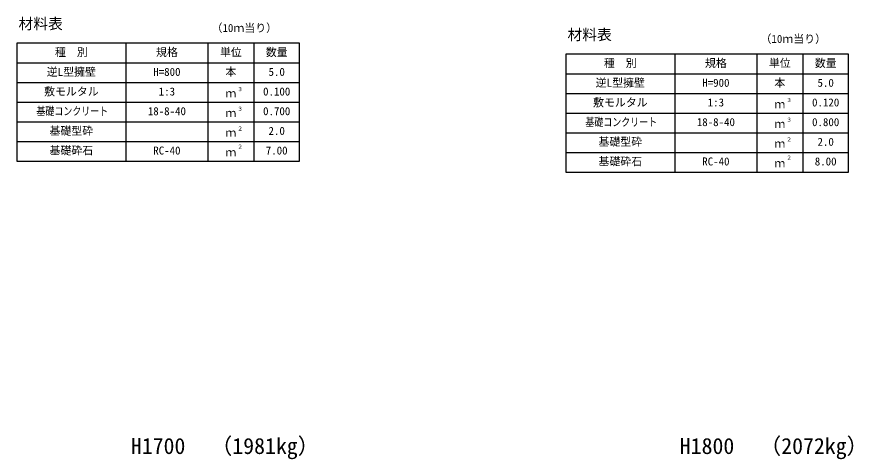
# Model space of a CAD drawing. Units: millimetres, scale not verified. Extents: x -67200 to 67200, y -23760 to 23760.
# Drawn here: x 12180 to 19837, y 7096 to 11147 of the extents above; entities that cross this region are included whole.
import ezdxf
from ezdxf.enums import TextEntityAlignment as Align

# ---------------------------------------------------------------- set-up
doc = ezdxf.new("R2010")
doc.units = ezdxf.units.MM
doc.header["$LTSCALE"] = 80
for name, color, linetype, lineweight in [('0-4_HYO', 3, 'Continuous', 25), ('0-5_HYO2', 4, 'Continuous', 25), ('0-8_TXT', 7, 'Continuous', 25)]:
    doc.layers.add(name, color=color, linetype=linetype, lineweight=lineweight)
doc.styles.add('ＭＳ ゴシック', font='')
doc.styles.get('ＭＳ ゴシック').set_extended_font_data('MS Gothic')

msp = doc.modelspace()

# ---------------------------------------------------------------- linework, layer by layer
at = {"layer": '0-4_HYO'}
for p, q in [((13179.5, 10903.45), (13179.5, 9823.45)), ((13929.5, 10903.45), (13929.5, 9823.45)), ((14349.5, 10903.45), (14349.5, 9823.45)), ((18205, 10803.45), (18205, 9723.45)), ((18955, 10803.45), (18955, 9723.45)), ((19375, 10803.45), (19375, 9723.45)), ((12179.5, 10723.45), (14769.5, 10723.45)), ((17205, 10623.45), (19795, 10623.45))]:
    msp.add_line(p, q, dxfattribs=at)
for points in [[(12179.5, 9823.45), (14769.5, 9823.45), (14769.5, 10903.45), (12179.5, 10903.45)], [(17205, 9723.45), (19795, 9723.45), (19795, 10803.45), (17205, 10803.45)]]:
    msp.add_lwpolyline(points, close=True, dxfattribs=at)
at = {"layer": '0-5_HYO2'}
for p, q in [((12179.5, 10543.45), (14769.5, 10543.45)), ((17205, 10443.45), (19795, 10443.45)), ((12179.5, 10363.45), (14769.5, 10363.45)), ((17205, 10263.45), (19795, 10263.45)), ((12179.5, 10183.45), (14769.5, 10183.45)), ((17205, 10083.45), (19795, 10083.45)), ((12179.5, 10003.45), (14769.5, 10003.45)), ((17205, 9903.45), (19795, 9903.45))]:
    msp.add_line(p, q, dxfattribs=at)

# ---------------------------------------------------------------- texts
at = {"layer": '0-8_TXT', "style": 'ＭＳ ゴシック'}
for s, height, p in [('材料表', 98.97, (12196.17, 11003.45)), ('（10ｍ当り）', 73.31, (13962.83, 10985.11)), ('材料表', 98.97, (17221.67, 10903.45)), ('（10ｍ当り）', 73.31, (18988.33, 10885.11)), ('種\u3000別', 73.31, (12529.5, 10763.45)), ('規格', 73.31, (13454.5, 10763.45)), ('単位', 73.31, (14039.5, 10763.45)), ('数量', 73.31, (14459.5, 10763.45)), ('種\u3000別', 73.31, (17555, 10663.45)), ('規格', 73.31, (18480, 10663.45)), ('単位', 73.31, (19065, 10663.45)), ('数量', 73.31, (19485, 10663.45)), ('逆L型擁壁', 73.31, (12454.5, 10583.45)), ('H=800', 73.31, (13429.5, 10583.45)), ('本', 73.31, (14089.5, 10583.45)), ('5.0', 73.31, (14484.5, 10583.45)), ('逆L型擁壁', 73.31, (17480, 10483.45)), ('H=900', 73.31, (18455, 10483.45)), ('本', 73.31, (19115, 10483.45)), ('5.0', 73.31, (19510, 10483.45)), ('敷モルタル', 73.31, (12429.5, 10403.45)), ('1:3', 73.31, (13479.5, 10403.45)), ('３', 36.66, (14198.74, 10454.06)), ('0.100', 73.31, (14434.5, 10403.45)), ('ｍ', 73.31, (14089.5, 10386.78)), ('敷モルタル', 73.31, (17455, 10303.45)), ('1:3', 73.31, (18505, 10303.45)), ('ｍ', 73.31, (19115, 10286.78)), ('３', 36.66, (19224.24, 10354.06)), ('0.120', 73.31, (19460, 10303.45)), ('18-8-40', 73.31, (13379.5, 10223.45)), ('ｍ', 73.31, (14089.5, 10206.78)), ('３', 36.66, (14198.74, 10274.06)), ('0.700', 73.31, (14434.5, 10223.45)), ('18-8-40', 73.31, (18405, 10123.45)), ('３', 36.66, (19224.24, 10174.06)), ('0.800', 73.31, (19460, 10123.45)), ('基礎型砕', 73.31, (12479.5, 10043.45)), ('２', 36.66, (14198.74, 10094.06)), ('2.0', 73.31, (14484.5, 10043.45)), ('ｍ', 73.31, (19115, 10106.78)), ('ｍ', 73.31, (14089.5, 10026.78)), ('基礎型砕', 73.31, (17505, 9943.45)), ('２', 36.66, (19224.24, 9994.06)), ('2.0', 73.31, (19510, 9943.45)), ('基礎砕石', 73.31, (12479.5, 9863.45)), ('RC-40', 73.31, (13429.5, 9863.45)), ('２', 36.66, (14198.74, 9927.39)), ('7.00', 73.31, (14459.5, 9863.45)), ('ｍ', 73.31, (19115, 9926.78)), ('ｍ', 73.31, (14089.5, 9846.78)), ('基礎砕石', 73.31, (17505, 9763.45)), ('RC-40', 73.31, (18455, 9763.45)), ('ｍ', 73.31, (19115, 9746.78)), ('２', 36.66, (19224.24, 9827.39)), ('8.00', 73.31, (19485, 9763.45)), ('H1700', 146.6, (13224.5, 7100.69)), ('（1981kg）', 146.6, (13953.12, 7100.69)), ('H1800', 146.6, (18249.5, 7100.69)), ('（2072kg）', 146.6, (18978.12, 7100.69))]:
    msp.add_text(s, height=height, dxfattribs=at).set_placement(p, align=Align.BOTTOM_LEFT)
at = {"layer": '0-8_TXT', "style": 'ＭＳ ゴシック', "width": 0.8}
for p in [(12359.5, 10223.45), (17385, 10123.45)]:
    msp.add_text('基礎コンクリート', height=73.31, dxfattribs=at).set_placement(p, align=Align.BOTTOM_LEFT)

doc.saveas('drawing.dxf')
